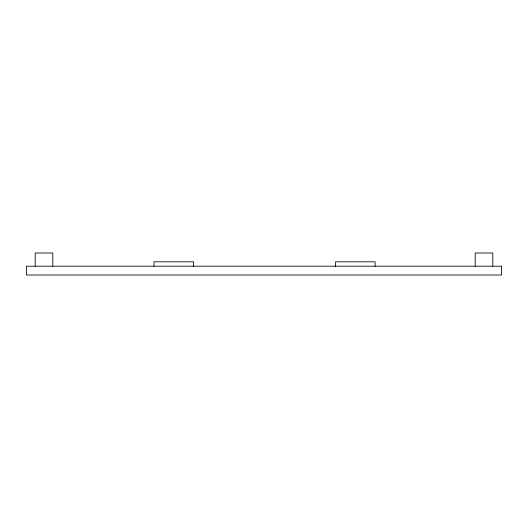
<?xml version="1.0" encoding="UTF-8"?>
<svg xmlns="http://www.w3.org/2000/svg" width="528" height="528" viewBox="0 0 528 528"><rect width="100%" height="100%" fill="white"/><g stroke="black" fill="none" stroke-linecap="round" stroke-linejoin="round"><path stroke-width="0.79" d="M492.802 266.198L492.802 252.998L475.2 252.998L475.2 266.198M375.098 266.198L375.098 261.802L335.498 261.802L335.498 266.752M193.598 266.752L193.598 261.802L153.998 261.802L153.998 266.198M52.8 266.198L52.8 252.998L35.198 252.998L35.198 266.198M501.6 266.198L26.4 266.198L26.4 275.002L501.6 275.002L501.6 266.198"/></g></svg>
